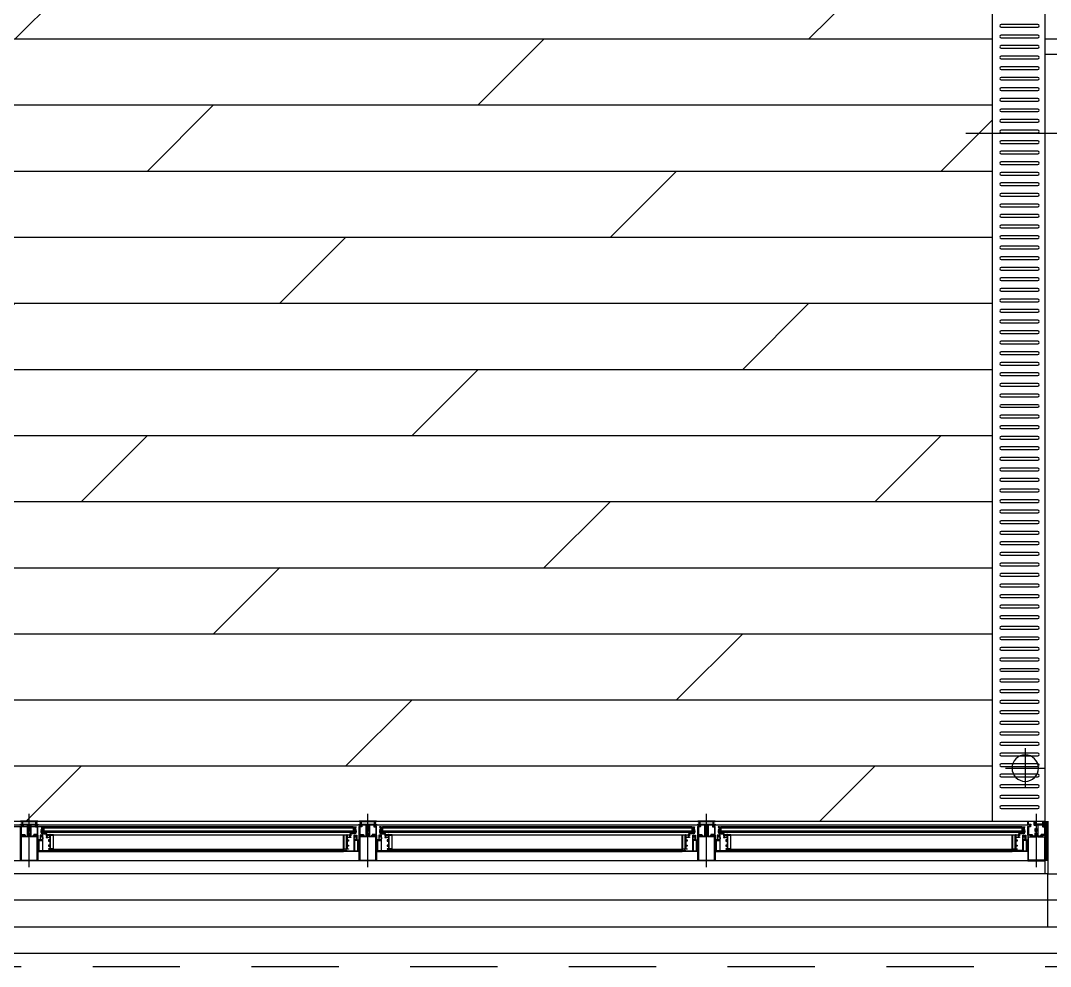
# Model space of a CAD drawing. Header units: millimetres. Extents: x -47382 to 204618, y -51045 to 127155.
# Drawn here: x 23527 to 27420, y 43821 to 47399 of the extents above; entities that cross this region are included whole.
import ezdxf

# ---------------------------------------------------------------- set-up
doc = ezdxf.new("R2010")
doc.units = ezdxf.units.MM
doc.header["$LTSCALE"] = 300
doc.header["$MEASUREMENT"] = 0
doc.linetypes.add('CEN', pattern=[62, 60, -1, 0, -1])
doc.linetypes.add('HID', pattern=[2, 1.1, -0.9])
doc.layers.get('0').update_dxf_attribs({"linetype": 'CONTINUOUS'})
for name, color, linetype in [('A-CEN', 1, 'CEN'), ('A-CODE-DRAIN', 6, 'CONTINUOUS'), ('A-CURTAIN', 4, 'HID'), ('A-FLOR-FLIN-TYP2', 8, 'CONTINUOUS'), ('A-FLOR-PAVE-PAT1', 251, 'CONTINUOUS'), ('A-FLOR-PFIX', 6, 'CONTINUOUS'), ('A-OUT-FIN-TYP2', 4, 'CONTINUOUS'), ('A-ST-AXIS-CEN', 252, 'CEN'), ('A-ST-CONC', 2, 'CONTINUOUS'), ('A-WIN', 4, 'CONTINUOUS')]:
    doc.layers.add(name, color=color, linetype=linetype)

# ---------------------------------------------------------------- blocks, each defined once
blk = doc.blocks.new('aw-6400')
at = {"layer": 'A-WIN', "color": 4}
for p, q in [((1312.5, 200), (6335, 200)), ((2560, 25.8), (2560, 227.1)), ((3840, 25.8), (3840, 227.1)), ((5120, 25.8), (5120, 227.1)), ((6367.5, 25.8), (6367.5, 227.1)), ((6405, 50), (6405, 200)), ((6410, 200), (6410, 0)), ((6410, 50), (6410, 200)), ((1312.5, 186), (6335, 186)), ((3785.1, 178), (1334.9, 178)), ((2614.9, 173), (2614.9, 178)), ((3785.1, 173), (2614.9, 173)), ((2614.9, 156), (2614.9, 162)), ((3785.1, 161), (2614.9, 161)), ((3785.1, 156), (2614.9, 156)), ((3785.1, 173), (3785.1, 178)), ((3785.1, 156), (3785.1, 162)), ((5065.1, 178), (3894.9, 178)), ((3894.9, 173), (3894.9, 178)), ((5065.1, 173), (3894.9, 173)), ((3894.9, 156), (3894.9, 162)), ((5065.1, 161), (3894.9, 161)), ((5065.1, 156), (3894.9, 156)), ((5065.1, 173), (5065.1, 178)), ((5065.1, 156), (5065.1, 162)), ((6312.6, 178), (5174.9, 178)), ((5174.9, 173), (5174.9, 178)), ((6312.6, 173), (5174.9, 173)), ((5174.9, 156), (5174.9, 162)), ((6312.6, 161), (5174.9, 161)), ((6312.6, 156), (5174.9, 156)), ((6312.6, 178), (6312.6, 156)), ((6312.6, 177), (6315.1, 153)), ((6312.6, 156), (6312.6, 162)), ((2624.3, 148), (3747.5, 148)), ((3932.5, 148), (5027.5, 148)), ((5212.5, 148), (6288.5, 148)), ((6296.1, 146), (6296.1, 148)), ((2652.5, 93), (3747.5, 93)), ((2652.5, 90), (3747.5, 90)), ((2652.5, 85), (3747.5, 85)), ((3932.5, 93), (5027.5, 93)), ((3932.5, 90), (5027.5, 90)), ((3932.5, 85), (5027.5, 85)), ((5212.5, 93), (6275, 93)), ((5212.5, 90), (6315.5, 90)), ((5212.5, 85), (6275, 85)), ((6335, 50), (1312.5, 50)), ((6410, 0), (-10, 0))]:
    blk.add_line(p, q, dxfattribs=at)
for points in [[(2560, 200), (2527.5, 200), (2527.5, 198.5), (2534, 198.5, -0.414214), (2534.5, 198), (2534.5, 189.1, 1), (2536, 189.1), (2536, 198, -0.414214), (2536.5, 198.5), (2584, 198.5), (2584, 189.1, 1), (2585.5, 189.1), (2585.5, 198, -0.414214), (2586, 198.5), (2592.5, 198.5), (2592.5, 200), (2560, 200)], [(2592.5, 50), (2527.5, 50), (2527.5, 146), (2536.4, 146, -1), (2536.4, 144.9), (2535.5, 144.9), (2535.5, 143.3), (2541.5, 143.3), (2541.5, 144.9), (2540.5, 144.9, -1), (2540.5, 146), (2544, 146, -0.414214), (2544.5, 145.5), (2544.5, 143.5, 0.414214), (2545, 143), (2553, 143, 0.414214), (2553.5, 143.5), (2553.5, 157.2), (2553.8, 157.5), (2553.5, 157.8), (2553.5, 185, 0.414214), (2552.5, 186), (2539, 186), (2539, 185.3, -1), (2537.5, 185.3), (2537.5, 186), (2527.5, 186), (2527.5, 188), (2532.4, 188, 0.414214), (2532.9, 188.5), (2532.9, 196.7, -1), (2534.4, 196.7), (2534.4, 188.5, 0.414214), (2534.9, 188), (2560, 188), (2585.1, 188, 0.414214), (2585.6, 188.5), (2585.6, 196.7, -1), (2587.1, 196.7), (2587.1, 188.5, 0.414214), (2587.6, 188), (2592.5, 188), (2592.5, 186), (2582.5, 186), (2582.5, 185.3, -1), (2581, 185.3), (2581, 186), (2567.5, 186, 0.414214), (2566.5, 185), (2566.5, 157.8), (2566.2, 157.5), (2566.5, 157.2), (2566.5, 143.5, 0.414214), (2567, 143), (2575, 143, 0.414214), (2575.5, 143.5), (2575.5, 145.5, -0.414214), (2576, 146), (2579.5, 146, -1), (2579.5, 144.9), (2578.5, 144.9), (2578.5, 143.3), (2584.5, 143.3), (2584.5, 144.9), (2583.6, 144.9, -1), (2583.6, 146), (2592.5, 146), (2592.5, 50)], [(3840, 200), (3807.5, 200), (3807.5, 198.5), (3814, 198.5, -0.414214), (3814.5, 198), (3814.5, 189.1, 1), (3816, 189.1), (3816, 198, -0.414214), (3816.5, 198.5), (3864, 198.5), (3864, 189.1, 1), (3865.5, 189.1), (3865.5, 198, -0.414214), (3866, 198.5), (3872.5, 198.5), (3872.5, 200), (3840, 200)], [(3872.5, 50), (3807.5, 50), (3807.5, 146), (3816.4, 146, -1), (3816.4, 144.9), (3815.5, 144.9), (3815.5, 143.3), (3821.5, 143.3), (3821.5, 144.9), (3820.5, 144.9, -1), (3820.5, 146), (3824, 146, -0.414214), (3824.5, 145.5), (3824.5, 143.5, 0.414214), (3825, 143), (3833, 143, 0.414214), (3833.5, 143.5), (3833.5, 157.2), (3833.8, 157.5), (3833.5, 157.8), (3833.5, 185, 0.414214), (3832.5, 186), (3819, 186), (3819, 185.3, -1), (3817.5, 185.3), (3817.5, 186), (3807.5, 186), (3807.5, 188), (3812.4, 188, 0.414214), (3812.9, 188.5), (3812.9, 196.7, -1), (3814.4, 196.7), (3814.4, 188.5, 0.414214), (3814.9, 188), (3840, 188), (3865.1, 188, 0.414214), (3865.6, 188.5), (3865.6, 196.7, -1), (3867.1, 196.7), (3867.1, 188.5, 0.414214), (3867.6, 188), (3872.5, 188), (3872.5, 186), (3862.5, 186), (3862.5, 185.3, -1), (3861, 185.3), (3861, 186), (3847.5, 186, 0.414214), (3846.5, 185), (3846.5, 157.8), (3846.2, 157.5), (3846.5, 157.2), (3846.5, 143.5, 0.414214), (3847, 143), (3855, 143, 0.414214), (3855.5, 143.5), (3855.5, 145.5, -0.414214), (3856, 146), (3859.5, 146, -1), (3859.5, 144.9), (3858.5, 144.9), (3858.5, 143.3), (3864.5, 143.3), (3864.5, 144.9), (3863.6, 144.9, -1), (3863.6, 146), (3872.5, 146), (3872.5, 50)], [(5120, 200), (5087.5, 200), (5087.5, 198.5), (5094, 198.5, -0.414214), (5094.5, 198), (5094.5, 189.1, 1), (5096, 189.1), (5096, 198, -0.414214), (5096.5, 198.5), (5144, 198.5), (5144, 189.1, 1), (5145.5, 189.1), (5145.5, 198, -0.414214), (5146, 198.5), (5152.5, 198.5), (5152.5, 200), (5120, 200)], [(5152.5, 50), (5087.5, 50), (5087.5, 146), (5096.4, 146, -1), (5096.4, 144.9), (5095.5, 144.9), (5095.5, 143.3), (5101.5, 143.3), (5101.5, 144.9), (5100.5, 144.9, -1), (5100.5, 146), (5104, 146, -0.414214), (5104.5, 145.5), (5104.5, 143.5, 0.414214), (5105, 143), (5113, 143, 0.414214), (5113.5, 143.5), (5113.5, 157.2), (5113.8, 157.5), (5113.5, 157.8), (5113.5, 185, 0.414214), (5112.5, 186), (5099, 186), (5099, 185.3, -1), (5097.5, 185.3), (5097.5, 186), (5087.5, 186), (5087.5, 188), (5092.4, 188, 0.414214), (5092.9, 188.5), (5092.9, 196.7, -1), (5094.4, 196.7), (5094.4, 188.5, 0.414214), (5094.9, 188), (5120, 188), (5145.1, 188, 0.414214), (5145.6, 188.5), (5145.6, 196.7, -1), (5147.1, 196.7), (5147.1, 188.5, 0.414214), (5147.6, 188), (5152.5, 188), (5152.5, 186), (5142.5, 186), (5142.5, 185.3, -1), (5141, 185.3), (5141, 186), (5127.5, 186, 0.414214), (5126.5, 185), (5126.5, 157.8), (5126.2, 157.5), (5126.5, 157.2), (5126.5, 143.5, 0.414214), (5127, 143), (5135, 143, 0.414214), (5135.5, 143.5), (5135.5, 145.5, -0.414214), (5136, 146), (5139.4, 146, -1), (5139.4, 144.9), (5138.5, 144.9), (5138.5, 143.3), (5144.5, 143.3), (5144.5, 144.9), (5143.6, 144.9, -1), (5143.6, 146), (5152.5, 146), (5152.5, 50)], [(2560, 167), (2556.3, 167, 0.414214), (2555.5, 166.2), (2555.5, 163.5, 0.414214), (2556, 163), (2556.3, 163, -1), (2556.3, 161.5), (2556, 161.5, 0.414214), (2555.5, 161), (2555.5, 154, 0.414214), (2556, 153.5), (2556.3, 153.5, -1), (2556.3, 152), (2556, 152, 0.414214), (2555.5, 151.5), (2555.5, 148.8, 0.414214), (2556.3, 148), (2560, 148)], [(2560, 167), (2563.7, 167, -0.414214), (2564.5, 166.2), (2564.5, 163.5, -0.414214), (2564, 163), (2563.7, 163, 1), (2563.7, 161.5), (2564, 161.5, -0.414214), (2564.5, 161), (2564.5, 154, -0.414214), (2564, 153.5), (2563.7, 153.5, 1), (2563.7, 152), (2564, 152, -0.414214), (2564.5, 151.5), (2564.5, 148.8, -0.414214), (2563.7, 148), (2560, 148)], [(2639, 148), (2639, 148.5, 1), (2637.5, 148.5), (2637.5, 148), (2633.8, 148), (2633.5, 147.7), (2633.2, 148), (2626.3, 148), (2626.3, 153), (2612.4, 153), (2612.4, 155), (2611.1, 155), (2611.1, 153), (2608.9, 153), (2608.9, 167.7), (2611.1, 167.7), (2611.1, 165.7), (2612.4, 165.7), (2612.4, 169), (2608.9, 169), (2608.9, 178), (2605, 178, 0.414214), (2604.7, 177.7), (2604.7, 176.8, 0.414214), (2605, 176.5), (2606.9, 176.5), (2606.9, 167.2), (2603.7, 167.2), (2603.7, 164.2, 0.414214), (2604.2, 163.7), (2604.9, 163.7, 0.414214), (2605.4, 164.2), (2605.4, 165.2), (2606.9, 165.2), (2606.9, 163.7), (2606.9, 161.5), (2603.7, 161.5), (2603.7, 157, 0.414214), (2604.2, 156.5), (2604.9, 156.5, 0.414214), (2605.4, 157), (2605.4, 159.5), (2606.9, 159.5), (2606.9, 151), (2624.3, 151), (2624.3, 144.5, 0.414214), (2624.8, 144, 0.414214), (2625.3, 144.5), (2625.3, 145.4, -0.414214), (2625.9, 146, -0.414214), (2626.5, 145.4), (2626.5, 139.2, -0.414214), (2625.9, 138.6, -0.414214), (2625.3, 139.2), (2625.3, 140.1, 0.414214), (2624.8, 140.6, 0.414214), (2624.3, 140.1), (2624.3, 137), (2630.4, 137, 0.414214), (2630.9, 137.5), (2630.9, 139.5, 1), (2629.9, 139.5, -0.414214), (2629.4, 139), (2629.1, 139, -0.414214), (2628.5, 139.6), (2628.5, 145.4, -0.414214), (2629.1, 146), (2629.4, 146, -0.414214), (2629.9, 145.5, 1), (2630.9, 145.5, -0.414214), (2631.4, 146), (2635.6, 146, -0.414214), (2636.1, 145.5, 1), (2637.1, 145.5, -0.414214), (2637.6, 146), (2637.9, 146, -0.414214), (2638.5, 145.4), (2638.5, 139.6, -0.414214), (2637.9, 139), (2637.6, 139, -0.414214), (2637.1, 139.5, 1), (2636.1, 139.5), (2636.1, 137.5, 0.414214), (2636.6, 137), (2638.5, 137), (2638.5, 128.5), (2633.5, 128.5), (2633.5, 124), (2635.5, 124), (2635.5, 126.5), (2638.5, 126.5), (2638.5, 106.5), (2635.5, 106.5), (2635.5, 109), (2633.5, 109), (2633.5, 104.5), (2638.5, 104.5), (2638.5, 95), (2633.5, 95), (2633.5, 93), (2652.5, 93), (2652.5, 148), (2639, 148)], [(3761, 148), (3761, 148.5, -1), (3762.5, 148.5), (3762.5, 148), (3766.2, 148), (3766.5, 147.7), (3766.8, 148), (3773.7, 148), (3773.7, 153), (3787.6, 153), (3787.6, 155), (3788.9, 155), (3788.9, 153), (3791.1, 153), (3791.1, 167.7), (3788.9, 167.7), (3788.9, 165.7), (3787.6, 165.7), (3787.6, 169), (3791.1, 169), (3791.1, 178), (3795, 178, -0.414214), (3795.3, 177.7), (3795.3, 176.8, -0.414214), (3795, 176.5), (3793.1, 176.5), (3793.1, 167.2), (3796.3, 167.2), (3796.3, 164.2, -0.414214), (3795.8, 163.7), (3795.1, 163.7, -0.414214), (3794.6, 164.2), (3794.6, 165.2), (3793.1, 165.2), (3793.1, 163.7), (3793.1, 161.5), (3796.3, 161.5), (3796.3, 157, -0.414214), (3795.8, 156.5), (3795.1, 156.5, -0.414214), (3794.6, 157), (3794.6, 159.5), (3793.1, 159.5), (3793.1, 151), (3775.7, 151), (3775.7, 144.5, -0.414214), (3775.2, 144, -0.414214), (3774.7, 144.5), (3774.7, 145.4, 0.414214), (3774.1, 146, 0.414214), (3773.5, 145.4), (3773.5, 139.2, 0.414214), (3774.1, 138.6, 0.414214), (3774.7, 139.2), (3774.7, 140.1, -0.414214), (3775.2, 140.6, -0.414214), (3775.7, 140.1), (3775.7, 137), (3769.6, 137, -0.414214), (3769.1, 137.5), (3769.1, 139.5, -1), (3770.1, 139.5, 0.414214), (3770.6, 139), (3770.9, 139, 0.414214), (3771.5, 139.6), (3771.5, 145.4, 0.414214), (3770.9, 146), (3770.6, 146, 0.414214), (3770.1, 145.5, -1), (3769.1, 145.5, 0.414214), (3768.6, 146), (3764.4, 146, 0.414214), (3763.9, 145.5, -1), (3762.9, 145.5, 0.414214), (3762.4, 146), (3762.1, 146, 0.414214), (3761.5, 145.4), (3761.5, 139.6, 0.414214), (3762.1, 139), (3762.4, 139, 0.414214), (3762.9, 139.5, -1), (3763.9, 139.5), (3763.9, 137.5, -0.414214), (3763.4, 137), (3761.5, 137), (3761.5, 128.5), (3766.5, 128.5), (3766.5, 124), (3764.5, 124), (3764.5, 126.5), (3761.5, 126.5), (3761.5, 106.5), (3764.5, 106.5), (3764.5, 109), (3766.5, 109), (3766.5, 104.5), (3761.5, 104.5), (3761.5, 95), (3766.5, 95), (3766.5, 93), (3747.5, 93), (3747.5, 148), (3761, 148)], [(3840, 167), (3836.3, 167, 0.414214), (3835.5, 166.2), (3835.5, 163.5, 0.414214), (3836, 163), (3836.3, 163, -1), (3836.3, 161.5), (3836, 161.5, 0.414214), (3835.5, 161), (3835.5, 154, 0.414214), (3836, 153.5), (3836.3, 153.5, -1), (3836.3, 152), (3836, 152, 0.414214), (3835.5, 151.5), (3835.5, 148.8, 0.414214), (3836.3, 148), (3840, 148)], [(3840, 167), (3843.7, 167, -0.414214), (3844.5, 166.2), (3844.5, 163.5, -0.414214), (3844, 163), (3843.7, 163, 1), (3843.7, 161.5), (3844, 161.5, -0.414214), (3844.5, 161), (3844.5, 154, -0.414214), (3844, 153.5), (3843.7, 153.5, 1), (3843.7, 152), (3844, 152, -0.414214), (3844.5, 151.5), (3844.5, 148.8, -0.414214), (3843.7, 148), (3840, 148)], [(3919, 148), (3919, 148.5, 1), (3917.5, 148.5), (3917.5, 148), (3913.8, 148), (3913.5, 147.7), (3913.2, 148), (3906.3, 148), (3906.3, 153), (3892.4, 153), (3892.4, 155), (3891.1, 155), (3891.1, 153), (3888.9, 153), (3888.9, 167.7), (3891.1, 167.7), (3891.1, 165.7), (3892.4, 165.7), (3892.4, 169), (3888.9, 169), (3888.9, 178), (3885, 178, 0.414214), (3884.7, 177.7), (3884.7, 176.8, 0.414214), (3885, 176.5), (3886.9, 176.5), (3886.9, 167.2), (3883.7, 167.2), (3883.7, 164.2, 0.414214), (3884.2, 163.7), (3884.9, 163.7, 0.414214), (3885.4, 164.2), (3885.4, 165.2), (3886.9, 165.2), (3886.9, 163.7), (3886.9, 161.5), (3883.7, 161.5), (3883.7, 157, 0.414214), (3884.2, 156.5), (3884.9, 156.5, 0.414214), (3885.4, 157), (3885.4, 159.5), (3886.9, 159.5), (3886.9, 151), (3904.3, 151), (3904.3, 144.5, 0.414214), (3904.8, 144, 0.414214), (3905.3, 144.5), (3905.3, 145.4, -0.414214), (3905.9, 146, -0.414214), (3906.5, 145.4), (3906.5, 139.2, -0.414214), (3905.9, 138.6, -0.414214), (3905.3, 139.2), (3905.3, 140.1, 0.414214), (3904.8, 140.6, 0.414214), (3904.3, 140.1), (3904.3, 137), (3910.4, 137, 0.414214), (3910.9, 137.5), (3910.9, 139.5, 1), (3909.9, 139.5, -0.414214), (3909.4, 139), (3909.1, 139, -0.414214), (3908.5, 139.6), (3908.5, 145.4, -0.414214), (3909.1, 146), (3909.4, 146, -0.414214), (3909.9, 145.5, 1), (3910.9, 145.5, -0.414214), (3911.4, 146), (3915.6, 146, -0.414214), (3916.1, 145.5, 1), (3917.1, 145.5, -0.414214), (3917.6, 146), (3917.9, 146, -0.414214), (3918.5, 145.4), (3918.5, 139.6, -0.414214), (3917.9, 139), (3917.6, 139, -0.414214), (3917.1, 139.5, 1), (3916.1, 139.5), (3916.1, 137.5, 0.414214), (3916.6, 137), (3918.5, 137), (3918.5, 128.5), (3913.5, 128.5), (3913.5, 124), (3915.5, 124), (3915.5, 126.5), (3918.5, 126.5), (3918.5, 106.5), (3915.5, 106.5), (3915.5, 109), (3913.5, 109), (3913.5, 104.5), (3918.5, 104.5), (3918.5, 95), (3913.5, 95), (3913.5, 93), (3932.5, 93), (3932.5, 148), (3919, 148)], [(5041, 148), (5041, 148.5, -1), (5042.5, 148.5), (5042.5, 148), (5046.2, 148), (5046.5, 147.7), (5046.8, 148), (5053.7, 148), (5053.7, 153), (5067.6, 153), (5067.6, 155), (5068.9, 155), (5068.9, 153), (5071.1, 153), (5071.1, 167.7), (5068.9, 167.7), (5068.9, 165.7), (5067.6, 165.7), (5067.6, 169), (5071.1, 169), (5071.1, 178), (5075, 178, -0.414214), (5075.3, 177.7), (5075.3, 176.8, -0.414214), (5075, 176.5), (5073.1, 176.5), (5073.1, 167.2), (5076.3, 167.2), (5076.3, 164.2, -0.414214), (5075.8, 163.7), (5075.1, 163.7, -0.414214), (5074.6, 164.2), (5074.6, 165.2), (5073.1, 165.2), (5073.1, 163.7), (5073.1, 161.5), (5076.3, 161.5), (5076.3, 157, -0.414214), (5075.8, 156.5), (5075.1, 156.5, -0.414214), (5074.6, 157), (5074.6, 159.5), (5073.1, 159.5), (5073.1, 151), (5055.7, 151), (5055.7, 144.5, -0.414214), (5055.2, 144, -0.414214), (5054.7, 144.5), (5054.7, 145.4, 0.414214), (5054.1, 146, 0.414214), (5053.5, 145.4), (5053.5, 139.2, 0.414214), (5054.1, 138.6, 0.414214), (5054.7, 139.2), (5054.7, 140.1, -0.414214), (5055.2, 140.6, -0.414214), (5055.7, 140.1), (5055.7, 137), (5049.6, 137, -0.414214), (5049.1, 137.5), (5049.1, 139.5, -1), (5050.1, 139.5, 0.414214), (5050.6, 139), (5050.9, 139, 0.414214), (5051.5, 139.6), (5051.5, 145.4, 0.414214), (5050.9, 146), (5050.6, 146, 0.414214), (5050.1, 145.5, -1), (5049.1, 145.5, 0.414214), (5048.6, 146), (5044.4, 146, 0.414214), (5043.9, 145.5, -1), (5042.9, 145.5, 0.414214), (5042.4, 146), (5042.1, 146, 0.414214), (5041.5, 145.4), (5041.5, 139.6, 0.414214), (5042.1, 139), (5042.4, 139, 0.414214), (5042.9, 139.5, -1), (5043.9, 139.5), (5043.9, 137.5, -0.414214), (5043.4, 137), (5041.5, 137), (5041.5, 128.5), (5046.5, 128.5), (5046.5, 124), (5044.5, 124), (5044.5, 126.5), (5041.5, 126.5), (5041.5, 106.5), (5044.5, 106.5), (5044.5, 109), (5046.5, 109), (5046.5, 104.5), (5041.5, 104.5), (5041.5, 95), (5046.5, 95), (5046.5, 93), (5027.5, 93), (5027.5, 148), (5041, 148)], [(5120, 167), (5116.3, 167, 0.414214), (5115.5, 166.2), (5115.5, 163.5, 0.414214), (5116, 163), (5116.3, 163, -1), (5116.3, 161.5), (5116, 161.5, 0.414214), (5115.5, 161), (5115.5, 154, 0.414214), (5116, 153.5), (5116.3, 153.5, -1), (5116.3, 152), (5116, 152, 0.414214), (5115.5, 151.5), (5115.5, 148.8, 0.414214), (5116.3, 148), (5120, 148)], [(5120, 167), (5123.7, 167, -0.414214), (5124.5, 166.2), (5124.5, 163.5, -0.414214), (5124, 163), (5123.7, 163, 1), (5123.7, 161.5), (5124, 161.5, -0.414214), (5124.5, 161), (5124.5, 154, -0.414214), (5124, 153.5), (5123.7, 153.5, 1), (5123.7, 152), (5124, 152, -0.414214), (5124.5, 151.5), (5124.5, 148.8, -0.414214), (5123.7, 148), (5120, 148)], [(5199, 148), (5199, 148.5, 1), (5197.5, 148.5), (5197.5, 148), (5193.8, 148), (5193.5, 147.7), (5193.2, 148), (5186.3, 148), (5186.3, 153), (5172.4, 153), (5172.4, 155), (5171.1, 155), (5171.1, 153), (5168.9, 153), (5168.9, 167.7), (5171.1, 167.7), (5171.1, 165.7), (5172.4, 165.7), (5172.4, 169), (5168.9, 169), (5168.9, 178), (5165, 178, 0.414214), (5164.7, 177.7), (5164.7, 176.8, 0.414214), (5165, 176.5), (5166.9, 176.5), (5166.9, 167.2), (5163.7, 167.2), (5163.7, 164.2, 0.414214), (5164.2, 163.7), (5164.9, 163.7, 0.414214), (5165.4, 164.2), (5165.4, 165.2), (5166.9, 165.2), (5166.9, 163.7), (5166.9, 161.5), (5163.7, 161.5), (5163.7, 157, 0.414214), (5164.2, 156.5), (5164.9, 156.5, 0.414214), (5165.4, 157), (5165.4, 159.5), (5166.9, 159.5), (5166.9, 151), (5184.3, 151), (5184.3, 144.5, 0.414214), (5184.8, 144, 0.414214), (5185.3, 144.5), (5185.3, 145.4, -0.414214), (5185.9, 146, -0.414214), (5186.5, 145.4), (5186.5, 139.2, -0.414214), (5185.9, 138.6, -0.414214), (5185.3, 139.2), (5185.3, 140.1, 0.414214), (5184.8, 140.6, 0.414214), (5184.3, 140.1), (5184.3, 137), (5190.4, 137, 0.414214), (5190.9, 137.5), (5190.9, 139.5, 1), (5189.9, 139.5, -0.414214), (5189.4, 139), (5189.1, 139, -0.414214), (5188.5, 139.6), (5188.5, 145.4, -0.414214), (5189.1, 146), (5189.4, 146, -0.414214), (5189.9, 145.5, 1), (5190.9, 145.5, -0.414214), (5191.4, 146), (5195.6, 146, -0.414214), (5196.1, 145.5, 1), (5197.1, 145.5, -0.414214), (5197.6, 146), (5197.9, 146, -0.414214), (5198.5, 145.4), (5198.5, 139.6, -0.414214), (5197.9, 139), (5197.6, 139, -0.414214), (5197.1, 139.5, 1), (5196.1, 139.5), (5196.1, 137.5, 0.414214), (5196.6, 137), (5198.5, 137), (5198.5, 128.5), (5193.5, 128.5), (5193.5, 124), (5195.5, 124), (5195.5, 126.5), (5198.5, 126.5), (5198.5, 106.5), (5195.5, 106.5), (5195.5, 109), (5193.5, 109), (5193.5, 104.5), (5198.5, 104.5), (5198.5, 95), (5193.5, 95), (5193.5, 93), (5212.5, 93), (5212.5, 148), (5199, 148)], [(6288.5, 148), (6288.5, 148.5, -1), (6290, 148.5), (6290, 148), (6293.7, 148), (6294, 147.7), (6294.3, 148), (6301.2, 148), (6301.2, 153), (6315.1, 153), (6315.1, 155), (6316.4, 155), (6316.4, 153), (6318.6, 153), (6318.6, 167.7), (6316.4, 167.7), (6316.4, 165.7), (6315.1, 165.7), (6315.1, 169), (6318.6, 169), (6318.6, 178), (6322.5, 178, -0.414214), (6322.8, 177.7), (6322.8, 176.8, -0.414214), (6322.5, 176.5), (6320.6, 176.5), (6320.6, 167.2), (6323.8, 167.2), (6323.8, 164.2, -0.414214), (6323.3, 163.7), (6322.6, 163.7, -0.414214), (6322.1, 164.2), (6322.1, 165.2), (6320.6, 165.2), (6320.6, 163.7), (6320.6, 161.5), (6323.8, 161.5), (6323.8, 157, -0.414214), (6323.3, 156.5), (6322.6, 156.5, -0.414214), (6322.1, 157), (6322.1, 159.5), (6320.6, 159.5), (6320.6, 151), (6303.2, 151), (6303.2, 144.5, -0.414214), (6302.7, 144, -0.414214), (6302.2, 144.5), (6302.2, 145.4, 0.414214), (6301.6, 146, 0.414214), (6301, 145.4), (6301, 139.2, 0.414214), (6301.6, 138.6, 0.414214), (6302.2, 139.2), (6302.2, 140.1, -0.414214), (6302.7, 140.6, -0.414214), (6303.2, 140.1), (6303.2, 137), (6297.1, 137, -0.414214), (6296.6, 137.5), (6296.6, 139.5, -1), (6297.6, 139.5, 0.414214), (6298.1, 139), (6298.4, 139, 0.414214), (6299, 139.6), (6299, 145.4, 0.414214), (6298.4, 146), (6298.1, 146, 0.414214), (6297.6, 145.5, -1), (6296.6, 145.5, 0.414214), (6296.1, 146), (6291.9, 146, 0.414214), (6291.4, 145.5, -1), (6290.4, 145.5, 0.414214), (6289.9, 146), (6289.6, 146, 0.414214), (6289, 145.4), (6289, 139.6, 0.414214), (6289.6, 139), (6289.9, 139, 0.414214), (6290.4, 139.5, -1), (6291.4, 139.5), (6291.4, 137.5, -0.414214), (6290.9, 137), (6289, 137), (6289, 128.5), (6294, 128.5), (6294, 124), (6292, 124), (6292, 126.5), (6289, 126.5), (6289, 106.5), (6292, 106.5), (6292, 109), (6294, 109), (6294, 104.5), (6289, 104.5), (6289, 95), (6294, 95), (6294, 93), (6275, 93), (6275, 148), (6288.5, 148)], [(2560, 145.5), (2556.5, 145.5, 0.414214), (2556, 145), (2556, 141, -0.414214), (2555.5, 140.5), (2530.5, 140.5, 0.414214), (2530, 140), (2530, 52.5), (2590, 52.5), (2590, 140, 0.414214), (2589.5, 140.5), (2564.5, 140.5, -0.414214), (2564, 141), (2564, 145, 0.414214), (2563.5, 145.5), (2560, 145.5)], [(3840, 145.5), (3836.5, 145.5, 0.414214), (3836, 145), (3836, 141, -0.414214), (3835.5, 140.5), (3810.5, 140.5, 0.414214), (3810, 140), (3810, 52.5), (3870, 52.5), (3870, 140, 0.414214), (3869.5, 140.5), (3844.5, 140.5, -0.414214), (3844, 141), (3844, 145, 0.414214), (3843.5, 145.5), (3840, 145.5)], [(5120, 145.5), (5116.5, 145.5, 0.414214), (5116, 145), (5116, 141, -0.414214), (5115.5, 140.5), (5090.5, 140.5, 0.414214), (5090, 140), (5090, 52.5), (5150, 52.5), (5150, 140, 0.414214), (5149.5, 140.5), (5124.5, 140.5, -0.414214), (5124, 141), (5124, 145, 0.414214), (5123.5, 145.5), (5120, 145.5)]]:
    blk.add_lwpolyline(points, format="xyb", dxfattribs=at)
for points in [[(6393, 198), (6393, 189.1, -1), (6391.5, 189.1), (6391.5, 198, 0.414214), (6391, 198.5), (6361.7, 198.5, 0.414214), (6360.7, 197.5), (6360.7, 184.2), (6362.7, 184.2), (6363.2, 185.7), (6364.7, 185.7), (6364.7, 183.7, -0.414214), (6363.7, 182.7), (6360.2, 182.7, -0.414214), (6359.2, 183.7), (6359.2, 197.5, 0.414214), (6358.2, 198.5), (6337, 198.5, 0.414214), (6336.5, 198), (6336.5, 188, 0.414214), (6337, 187.5), (6346.5, 187.5), (6346.5, 185.3, -1), (6345, 185.3), (6345, 186), (6335, 186), (6335, 200), (6400, 200), (6400, 198.5), (6393.5, 198.5, 0.414214)], [(6400, 146), (6391.1, 146, 1), (6391.1, 144.9), (6392, 144.9), (6392, 143.3), (6386, 143.3), (6386, 144.9), (6386.9, 144.9, 1), (6386.9, 146), (6383.5, 146, 0.414214), (6383, 145.5), (6383, 143.5, -0.414214), (6382.5, 143), (6374.5, 143, -0.414214), (6374, 143.5), (6374, 157.2), (6373.7, 157.5), (6374, 157.8), (6374, 185, -0.414214), (6375, 186), (6388.5, 186), (6388.5, 185.3, 1), (6390, 185.3), (6390, 186), (6400, 186), (6400, 188), (6395.1, 188, -0.414214), (6394.6, 188.5), (6394.6, 196.7, 1), (6393.1, 196.7), (6393.1, 188.5, -0.414214), (6392.6, 188), (6362, 188, 0.414214), (6361, 187), (6361, 184.5), (6362.5, 184.5), (6362.9, 185.7, -0.322823), (6363.4, 186), (6371.5, 186, -0.414214), (6372, 185.5), (6372, 169.5, -0.414214), (6371.5, 169), (6363.3, 169, -0.284079), (6362.9, 169.3), (6362.5, 170), (6361, 170), (6361, 162, 0.414214), (6361.5, 161.5), (6363.7, 161.5, 1), (6363.7, 163), (6363.5, 163, -0.414214), (6363, 163.5), (6363, 166.2, -0.414214), (6363.8, 167), (6371.2, 167, -0.414214), (6372, 166.2), (6372, 163.5, -0.414214), (6371.5, 163), (6371.2, 163, 1), (6371.2, 161.5), (6371.5, 161.5, -0.414214), (6372, 161), (6372, 154, -0.414214), (6371.5, 153.5), (6371.2, 153.5, 1), (6371.2, 152), (6371.5, 152, -0.414214), (6372, 151.5), (6372, 148.8, -0.414214), (6371.2, 148), (6363.8, 148, -0.414214), (6363, 148.8), (6363, 151.5, -0.414214), (6363.5, 152), (6363.7, 152, 1), (6363.7, 153.5), (6361.5, 153.5, 0.414214), (6361, 153), (6361, 143.5, -0.414214), (6360.5, 143), (6351.5, 143, -0.414214), (6351, 143.5), (6351, 144, -0.414214), (6351.5, 144.5), (6352.9, 144.5, 1), (6352.9, 146), (6348, 146, 1), (6348, 144.9), (6349, 144.9), (6349, 143.3), (6343, 143.3), (6343, 144.9), (6343.9, 144.9, 1), (6343.9, 146), (6335, 146), (6335, 50), (6400, 50)], [(2541.4, 143.9, -0.414214), (2540.9, 143.4), (2536.2, 143.4, -0.414214), (2535.7, 143.9), (2535.7, 144.4, -0.414214), (2536.2, 144.9), (2537, 144.9, 0.696601), (2537, 146.3), (2527.5, 146.3), (2527.5, 179, -0.414214), (2528.5, 180), (2535, 180), (2535, 185.5), (2537, 185.5), (2537, 179, -0.414214), (2536, 178), (2529.5, 178), (2529.5, 148.6), (2543, 148.6), (2543, 146.3), (2540, 146.3, 0.696601), (2540, 144.9), (2540.9, 144.9, -0.414214), (2541.4, 144.4)], [(2578.6, 143.9, 0.414214), (2579.1, 143.4), (2583.8, 143.4, 0.414214), (2584.3, 143.9), (2584.3, 144.4, 0.414214), (2583.8, 144.9), (2583, 144.9, -0.696601), (2583, 146.3), (2592.5, 146.3), (2592.5, 179, 0.414214), (2591.5, 180), (2585, 180), (2585, 185.5), (2583, 185.5), (2583, 179, 0.414214), (2584, 178), (2590.5, 178), (2590.5, 148.6), (2577, 148.6), (2577, 146.3), (2580, 146.3, -0.696601), (2580, 144.9), (2579.1, 144.9, 0.414214), (2578.6, 144.4)], [(3821.4, 143.9, -0.414214), (3820.9, 143.4), (3816.2, 143.4, -0.414214), (3815.7, 143.9), (3815.7, 144.4, -0.414214), (3816.2, 144.9), (3817, 144.9, 0.696601), (3817, 146.3), (3807.5, 146.3), (3807.5, 179, -0.414214), (3808.5, 180), (3815, 180), (3815, 185.5), (3817, 185.5), (3817, 179, -0.414214), (3816, 178), (3809.5, 178), (3809.5, 148.6), (3823, 148.6), (3823, 146.3), (3820, 146.3, 0.696601), (3820, 144.9), (3820.9, 144.9, -0.414214), (3821.4, 144.4)], [(3858.6, 143.9, 0.414214), (3859.1, 143.4), (3863.8, 143.4, 0.414214), (3864.3, 143.9), (3864.3, 144.4, 0.414214), (3863.8, 144.9), (3863, 144.9, -0.696601), (3863, 146.3), (3872.5, 146.3), (3872.5, 179, 0.414214), (3871.5, 180), (3865, 180), (3865, 185.5), (3863, 185.5), (3863, 179, 0.414214), (3864, 178), (3870.5, 178), (3870.5, 148.6), (3857, 148.6), (3857, 146.3), (3860, 146.3, -0.696601), (3860, 144.9), (3859.1, 144.9, 0.414214), (3858.6, 144.4)], [(5101.4, 143.9, -0.414214), (5100.9, 143.4), (5096.2, 143.4, -0.414214), (5095.7, 143.9), (5095.7, 144.4, -0.414214), (5096.2, 144.9), (5097, 144.9, 0.696601), (5097, 146.3), (5087.5, 146.3), (5087.5, 179, -0.414214), (5088.5, 180), (5095, 180), (5095, 185.5), (5097, 185.5), (5097, 179, -0.414214), (5096, 178), (5089.5, 178), (5089.5, 148.6), (5103, 148.6), (5103, 146.3), (5100, 146.3, 0.696601), (5100, 144.9), (5100.9, 144.9, -0.414214), (5101.4, 144.4)], [(5138.6, 143.9, 0.414214), (5139.1, 143.4), (5143.8, 143.4, 0.414214), (5144.3, 143.9), (5144.3, 144.4, 0.414214), (5143.8, 144.9), (5143, 144.9, -0.696601), (5143, 146.3), (5152.5, 146.3), (5152.5, 179, 0.414214), (5151.5, 180), (5145, 180), (5145, 185.5), (5143, 185.5), (5143, 179, 0.414214), (5144, 178), (5150.5, 178), (5150.5, 148.6), (5137, 148.6), (5137, 146.3), (5140, 146.3, -0.696601), (5140, 144.9), (5139.1, 144.9, 0.414214), (5138.6, 144.4)], [(6348.9, 143.9, -0.414214), (6348.4, 143.4), (6343.7, 143.4, -0.414214), (6343.2, 143.9), (6343.2, 144.4, -0.414214), (6343.7, 144.9), (6344.5, 144.9, 0.696601), (6344.5, 146.3), (6335, 146.3), (6335, 179, -0.414214), (6336, 180), (6342.5, 180), (6342.5, 185.5), (6344.5, 185.5), (6344.5, 179, -0.414214), (6343.5, 178), (6337, 178), (6337, 148.6), (6350.5, 148.6), (6350.5, 146.3), (6347.5, 146.3, 0.696601), (6347.5, 144.9), (6348.4, 144.9, -0.414214), (6348.9, 144.4)], [(6386.1, 143.9, 0.414214), (6386.6, 143.4), (6391.3, 143.4, 0.414214), (6391.8, 143.9), (6391.8, 144.4, 0.414214), (6391.3, 144.9), (6390.5, 144.9, -0.696601), (6390.5, 146.3), (6400, 146.3), (6400, 179, 0.414214), (6399, 180), (6392.5, 180), (6392.5, 185.5), (6390.5, 185.5), (6390.5, 179, 0.414214), (6391.5, 178), (6398, 178), (6398, 148.6), (6384.5, 148.6), (6384.5, 146.3), (6387.5, 146.3, -0.696601), (6387.5, 144.9), (6386.6, 144.9, 0.414214), (6386.1, 144.4)], [(2652.5, 90), (2649, 90, 1), (2649, 88.5), (2650.5, 88.5), (2650.5, 87), (2642.5, 87), (2642.5, 88.5), (2644, 88.5, 1), (2644, 90), (2640.5, 90), (2640.5, 87), (2613, 87, -0.414213), (2612, 88), (2612, 131.9, 0.414213), (2611.5, 132.4), (2609.5, 132.4, 1), (2609.5, 131.4), (2610, 131.4), (2610, 129, -0.414214), (2609.5, 128.5), (2603.5, 128.5, -0.414214), (2603, 129), (2603, 131.4), (2603.5, 131.4, 1), (2603.5, 132.4), (2603, 132.4), (2603, 137.6), (2603.5, 137.6, 1), (2603.5, 138.6), (2603, 138.6), (2603, 141, -0.414214), (2603.5, 141.5), (2609.5, 141.5, -0.414214), (2610, 141), (2610, 138.6), (2609.5, 138.6, 1), (2609.5, 137.6), (2611.5, 137.6, 0.414214), (2612, 138.1), (2612, 146), (2608.5, 146, 0.414214), (2608, 145.5), (2608, 145.5, 0.414214), (2608.5, 145), (2610, 145), (2610, 143.5), (2603, 143.5), (2603, 145), (2604.5, 145, 1), (2604.5, 146), (2601, 146), (2601, 135.3), (2601.3, 135), (2601, 134.7), (2601, 129.5, -0.414214), (2600.5, 129), (2595.5, 129), (2595.5, 121), (2593.5, 121, 0.414214), (2592.5, 120, 0.414214), (2593.5, 119), (2595.5, 119), (2595.5, 93), (2593.5, 93, 0.414214), (2592.5, 92, 0.414214), (2593.5, 91), (2595.5, 91), (2595.5, 85), (2652.5, 85)], [(3747.5, 90), (3751, 90, -1), (3751, 88.5), (3749.5, 88.5), (3749.5, 87), (3757.5, 87), (3757.5, 88.5), (3756, 88.5, -1), (3756, 90), (3759.5, 90), (3759.5, 87), (3787, 87, 0.414213), (3788, 88), (3788, 131.9, -0.414213), (3788.5, 132.4), (3790.5, 132.4, -1), (3790.5, 131.4), (3790, 131.4), (3790, 129, 0.414214), (3790.5, 128.5), (3796.5, 128.5, 0.414214), (3797, 129), (3797, 131.4), (3796.5, 131.4, -1), (3796.5, 132.4), (3797, 132.4), (3797, 137.6), (3796.5, 137.6, -1), (3796.5, 138.6), (3797, 138.6), (3797, 141, 0.414214), (3796.5, 141.5), (3790.5, 141.5, 0.414214), (3790, 141), (3790, 138.6), (3790.5, 138.6, -1), (3790.5, 137.6), (3788.5, 137.6, -0.414214), (3788, 138.1), (3788, 146), (3791.5, 146, -0.414214), (3792, 145.5), (3792, 145.5, -0.414214), (3791.5, 145), (3790, 145), (3790, 143.5), (3797, 143.5), (3797, 145), (3795.5, 145, -1), (3795.5, 146), (3799, 146), (3799, 135.3), (3798.7, 135), (3799, 134.7), (3799, 129.5, 0.414214), (3799.5, 129), (3804.5, 129), (3804.5, 121), (3806.5, 121, -0.414214), (3807.5, 120, -0.414214), (3806.5, 119), (3804.5, 119), (3804.5, 93), (3806.5, 93, -0.414214), (3807.5, 92, -0.414214), (3806.5, 91), (3804.5, 91), (3804.5, 85), (3747.5, 85)], [(3932.5, 90), (3929, 90, 1), (3929, 88.5), (3930.5, 88.5), (3930.5, 87), (3922.5, 87), (3922.5, 88.5), (3924, 88.5, 1), (3924, 90), (3920.5, 90), (3920.5, 87), (3893, 87, -0.414213), (3892, 88), (3892, 131.9, 0.414213), (3891.5, 132.4), (3889.5, 132.4, 1), (3889.5, 131.4), (3890, 131.4), (3890, 129, -0.414214), (3889.5, 128.5), (3883.5, 128.5, -0.414214), (3883, 129), (3883, 131.4), (3883.5, 131.4, 1), (3883.5, 132.4), (3883, 132.4), (3883, 137.6), (3883.5, 137.6, 1), (3883.5, 138.6), (3883, 138.6), (3883, 141, -0.414214), (3883.5, 141.5), (3889.5, 141.5, -0.414214), (3890, 141), (3890, 138.6), (3889.5, 138.6, 1), (3889.5, 137.6), (3891.5, 137.6, 0.414214), (3892, 138.1), (3892, 146), (3888.5, 146, 0.414214), (3888, 145.5), (3888, 145.5, 0.414214), (3888.5, 145), (3890, 145), (3890, 143.5), (3883, 143.5), (3883, 145), (3884.5, 145, 1), (3884.5, 146), (3881, 146), (3881, 135.3), (3881.3, 135), (3881, 134.7), (3881, 129.5, -0.414214), (3880.5, 129), (3875.5, 129), (3875.5, 121), (3873.5, 121, 0.414214), (3872.5, 120, 0.414214), (3873.5, 119), (3875.5, 119), (3875.5, 93), (3873.5, 93, 0.414214), (3872.5, 92, 0.414214), (3873.5, 91), (3875.5, 91), (3875.5, 85), (3932.5, 85)], [(5027.5, 90), (5031, 90, -1), (5031, 88.5), (5029.5, 88.5), (5029.5, 87), (5037.5, 87), (5037.5, 88.5), (5036, 88.5, -1), (5036, 90), (5039.5, 90), (5039.5, 87), (5067, 87, 0.414213), (5068, 88), (5068, 131.9, -0.414213), (5068.5, 132.4), (5070.5, 132.4, -1), (5070.5, 131.4), (5070, 131.4), (5070, 129, 0.414214), (5070.5, 128.5), (5076.5, 128.5, 0.414214), (5077, 129), (5077, 131.4), (5076.5, 131.4, -1), (5076.5, 132.4), (5077, 132.4), (5077, 137.6), (5076.5, 137.6, -1), (5076.5, 138.6), (5077, 138.6), (5077, 141, 0.414214), (5076.5, 141.5), (5070.5, 141.5, 0.414214), (5070, 141), (5070, 138.6), (5070.5, 138.6, -1), (5070.5, 137.6), (5068.5, 137.6, -0.414214), (5068, 138.1), (5068, 146), (5071.5, 146, -0.414214), (5072, 145.5), (5072, 145.5, -0.414214), (5071.5, 145), (5070, 145), (5070, 143.5), (5077, 143.5), (5077, 145), (5075.5, 145, -1), (5075.5, 146), (5079, 146), (5079, 135.3), (5078.7, 135), (5079, 134.7), (5079, 129.5, 0.414214), (5079.5, 129), (5084.5, 129), (5084.5, 121), (5086.5, 121, -0.414214), (5087.5, 120, -0.414214), (5086.5, 119), (5084.5, 119), (5084.5, 93), (5086.5, 93, -0.414214), (5087.5, 92, -0.414214), (5086.5, 91), (5084.5, 91), (5084.5, 85), (5027.5, 85)], [(5212.5, 90), (5209, 90, 1), (5209, 88.5), (5210.5, 88.5), (5210.5, 87), (5202.5, 87), (5202.5, 88.5), (5204, 88.5, 1), (5204, 90), (5200.5, 90), (5200.5, 87), (5173, 87, -0.414213), (5172, 88), (5172, 131.9, 0.414213), (5171.5, 132.4), (5169.5, 132.4, 1), (5169.5, 131.4), (5170, 131.4), (5170, 129, -0.414214), (5169.5, 128.5), (5163.5, 128.5, -0.414214), (5163, 129), (5163, 131.4), (5163.5, 131.4, 1), (5163.5, 132.4), (5163, 132.4), (5163, 137.6), (5163.5, 137.6, 1), (5163.5, 138.6), (5163, 138.6), (5163, 141, -0.414214), (5163.5, 141.5), (5169.5, 141.5, -0.414214), (5170, 141), (5170, 138.6), (5169.5, 138.6, 1), (5169.5, 137.6), (5171.5, 137.6, 0.414214), (5172, 138.1), (5172, 146), (5168.5, 146, 0.414214), (5168, 145.5), (5168, 145.5, 0.414214), (5168.5, 145), (5170, 145), (5170, 143.5), (5163, 143.5), (5163, 145), (5164.5, 145, 1), (5164.5, 146), (5161, 146), (5161, 135.3), (5161.3, 135), (5161, 134.7), (5161, 129.5, -0.414214), (5160.5, 129), (5155.5, 129), (5155.5, 121), (5153.5, 121, 0.414214), (5152.5, 120, 0.414214), (5153.5, 119), (5155.5, 119), (5155.5, 93), (5153.5, 93, 0.414214), (5152.5, 92, 0.414214), (5153.5, 91), (5155.5, 91), (5155.5, 85), (5212.5, 85)], [(6275, 90), (6278.5, 90, -1), (6278.5, 88.5), (6277, 88.5), (6277, 87), (6285, 87), (6285, 88.5), (6283.5, 88.5, -1), (6283.5, 90), (6287, 90), (6287, 87), (6314.5, 87, 0.414213), (6315.5, 88), (6315.5, 131.9, -0.414213), (6316, 132.4), (6318, 132.4, -1), (6318, 131.4), (6317.5, 131.4), (6317.5, 129, 0.414214), (6318, 128.5), (6324, 128.5, 0.414214), (6324.5, 129), (6324.5, 131.4), (6324, 131.4, -1), (6324, 132.4), (6324.5, 132.4), (6324.5, 137.6), (6324, 137.6, -1), (6324, 138.6), (6324.5, 138.6), (6324.5, 141, 0.414214), (6324, 141.5), (6318, 141.5, 0.414214), (6317.5, 141), (6317.5, 138.6), (6318, 138.6, -1), (6318, 137.6), (6316, 137.6, -0.414214), (6315.5, 138.1), (6315.5, 146), (6319, 146, -0.414214), (6319.5, 145.5), (6319.5, 145.5, -0.414214), (6319, 145), (6317.5, 145), (6317.5, 143.5), (6324.5, 143.5), (6324.5, 145), (6323, 145, -1), (6323, 146), (6326.5, 146), (6326.5, 135.3), (6326.2, 135), (6326.5, 134.7), (6326.5, 129.5, 0.414214), (6327, 129), (6332, 129), (6332, 121), (6334, 121, -0.414214), (6335, 120, -0.414214), (6334, 119), (6332, 119), (6332, 93), (6334, 93, -0.414214), (6335, 92, -0.414214), (6334, 91), (6332, 91), (6332, 85), (6275, 85)], [(6371.5, 145), (6371.5, 141, 0.414214), (6372, 140.5), (6397, 140.5, -0.414214), (6397.5, 140), (6397.5, 53, -0.414214), (6397, 52.5), (6338, 52.5, -0.414214), (6337.5, 53), (6337.5, 140, -0.414214), (6338, 140.5), (6363, 140.5, 0.414214), (6363.5, 141), (6363.5, 145, -0.414214), (6364, 145.5), (6371, 145.5, -0.414214)]]:
    blk.add_lwpolyline(points, format="xyb", close=True, dxfattribs=at)
for points in [[(2564.5, 186), (2555.5, 186), (2555.5, 169), (2560, 169), (2564.5, 169), (2564.5, 186)], [(3844.5, 186), (3835.5, 186), (3835.5, 169), (3840, 169), (3844.5, 169), (3844.5, 186)], [(5124.5, 186), (5115.5, 186), (5115.5, 169), (5120, 169), (5124.5, 169), (5124.5, 186)]]:
    blk.add_lwpolyline(points, dxfattribs=at)
for points in [[(2614.9, 177), (2614.9, 153), (2612.4, 153), (2612.4, 177)], [(3785.1, 177), (3785.1, 153), (3787.6, 153), (3787.6, 177)], [(3894.9, 177), (3894.9, 153), (3892.4, 153), (3892.4, 177)], [(5065.1, 177), (5065.1, 153), (5067.6, 153), (5067.6, 177)], [(5174.9, 177), (5174.9, 153), (5172.4, 153), (5172.4, 177)], [(6312.6, 177), (6312.6, 153), (6315.1, 153), (6315.1, 177)], [(2597.5, 126.5), (2610, 126.5), (2610, 87), (2597.5, 87)], [(2650.5, 95), (2640.5, 95), (2640.5, 146), (2650.5, 146)], [(3749.5, 95), (3759.5, 95), (3759.5, 146), (3749.5, 146)], [(3802.5, 126.5), (3790, 126.5), (3790, 87), (3802.5, 87)], [(3877.5, 126.5), (3890, 126.5), (3890, 87), (3877.5, 87)], [(3930.5, 95), (3920.5, 95), (3920.5, 146), (3930.5, 146)], [(5029.5, 95), (5039.5, 95), (5039.5, 146), (5029.5, 146)], [(5082.5, 126.5), (5070, 126.5), (5070, 87), (5082.5, 87)], [(5157.5, 126.5), (5170, 126.5), (5170, 87), (5157.5, 87)], [(5210.5, 95), (5200.5, 95), (5200.5, 146), (5210.5, 146)], [(6277, 95), (6287, 95), (6287, 146), (6277, 146)], [(6330, 126.5), (6317.5, 126.5), (6317.5, 87), (6330, 87)]]:
    blk.add_lwpolyline(points, close=True, dxfattribs=at)
for centre, radius, start, end in [((2611.9, 185.9), 8.43, 249.237, 290.763), ((3788.1, 185.9), 8.43, 249.237, 290.763), ((3891.9, 185.9), 8.43, 249.237, 290.763), ((5068.1, 185.9), 8.43, 249.237, 290.763), ((5171.9, 185.9), 8.43, 249.237, 290.763), ((6315.6, 185.9), 8.43, 249.237, 290.763), ((2617.3, 135), 6.14, 153.4061, 206.5939), ((2633.5, 127.7), 9.86, 73.8262, 106.1738), ((3766.5, 127.7), 9.86, 73.8262, 106.1738), ((3782.7, 135), 6.14, 333.4061, 26.5939), ((3897.3, 135), 6.14, 153.4061, 206.5939), ((3913.5, 127.7), 9.86, 73.8262, 106.1738), ((5046.5, 127.7), 9.86, 73.8262, 106.1738), ((5062.7, 135), 6.14, 333.4061, 26.5939), ((5177.3, 135), 6.14, 153.4061, 206.5939), ((5193.5, 127.7), 9.86, 73.8262, 106.1738), ((6294, 127.7), 9.86, 73.8262, 106.1738), ((6310.2, 135), 6.14, 333.4061, 26.5939)]:
    blk.add_arc(centre, radius, start, end, dxfattribs=at)
blk = doc.blocks.new('우수홈통1')
at = {"layer": 'A-CODE-DRAIN', "color": 6}
for p, q in [((0, -150), (0, 150)), ((-150, 0), (150, 0))]:
    blk.add_line(p, q, dxfattribs=at)
blk.add_circle((0, 0), 100, dxfattribs=at)

msp = doc.modelspace()

# ---------------------------------------------------------------- hatches: boundary and pattern name
at = {"layer": 'A-FLOR-PAVE-PAT1'}
h = msp.add_hatch(dxfattribs=at)
h.set_pattern_fill('DOLMIT', color=256, scale=1000)
h.set_pattern_definition([(0, (-72021493.09, 8621329.2), (0, 250), []), (45, (-72021493.1, 8621329.2), (-499.999999, 499.999999), [353.553391, -707.106781])])
h.paths.add_polyline_path([(27200, 51971.4), (25000, 51971.4), (25000, 55474.8), (20201.1, 55474.8), (20200, 49821.4), (22400, 49821.4), (22400, 46871.4), (20200, 46871.4), (20200, 44371.4), (27200, 44371.4)])
h.paths.add_polyline_path([(25200, 52171.4), (25201.2, 55674.8), (25200, 55674.8)])
h.paths.add_polyline_path([(20202.4, 55674.8), (20201.2, 55674.8), (20201.2, 55573.1)])
edge = h.paths.add_edge_path()
edge.add_line((27400, 47271.4), (28750, 47271.4))
edge.add_line((28750, 47271.4), (28750, 48866.4))
edge.add_line((28750, 48866.4), (27970, 48866.4))
edge.add_arc((28825, 48866.4), 855, 98.4067, 180, ccw=False)
edge.add_line((28700, 49712.3), (28700, 49730.6))
edge.add_arc((28825, 50576.4), 854.9, 181.6706, 261.5951, ccw=False)
edge.add_line((27970.4, 50551.4), (27970.4, 50576.4))
edge.add_line((27970.4, 50576.4), (28750, 50576.4))
edge.add_line((28750, 50576.4), (28750, 52171.4))
edge.add_line((28750, 52171.4), (27400, 52171.4))
edge.add_line((27400, 52171.4), (27400, 47271.4))

# ---------------------------------------------------------------- linework, layer by layer
at = {"layer": 'A-CEN'}
for p, q in [((32740, 46971.4), (27100, 46971.4)), ((33800, 44071.4), (19300, 44071.4))]:
    msp.add_line(p, q, dxfattribs=at)
at = {"layer": 'A-CURTAIN'}
msp.add_lwpolyline([(20800, 43971.4), (20800, 43821.4), (27600, 43821.4), (27600, 43971.4)], dxfattribs=at)
at = {"layer": 'A-FLOR-FLIN-TYP2'}
for p, q in [((20990, 44371.4), (27400, 44371.4)), ((20990, 43971.4), (27410, 43971.4))]:
    msp.add_line(p, q, dxfattribs=at)
at = {"layer": 'A-FLOR-PFIX'}
for points in [[(20202.4, 55674.8), (20200, 55474.8), (25000, 55474.8), (25000, 51971.4), (27200, 51971.4), (27200, 44371.4), (27400, 44371.4), (27400, 52171.4), (25200, 52171.4), (25200, 55674.8), (20202.4, 55674.8), (20200, 55474.8)], [(27200, 51971.4), (27200, 44371.4), (27400, 44371.4), (27400, 52171.4), (27200, 52171.4)]]:
    msp.add_lwpolyline(points, close=True, dxfattribs=at)
for points in [[(27234, 47373.7), (27372.8, 47373.7, 1), (27372.8, 47383.7), (27234, 47383.7, 1)], [(27234, 47333.8), (27372.8, 47333.8, 1), (27372.8, 47343.8), (27234, 47343.8, 1)], [(27234, 47293.8), (27372.8, 47293.8, 1), (27372.8, 47303.8), (27234, 47303.8, 1)], [(27234, 47253.9), (27372.8, 47253.9, 1), (27372.8, 47263.9), (27234, 47263.9, 1)], [(27234, 47213.9), (27372.8, 47213.9, 1), (27372.8, 47223.9), (27234, 47223.9, 1)], [(27234, 47174), (27372.8, 47174, 1), (27372.8, 47184), (27234, 47184, 1)], [(27234, 47134.1), (27372.8, 47134.1, 1), (27372.8, 47144.1), (27234, 47144.1, 1)], [(27234, 47094.1), (27372.8, 47094.1, 1), (27372.8, 47104.1), (27234, 47104.1, 1)], [(27234, 47054.2), (27372.8, 47054.2, 1), (27372.8, 47064.2), (27234, 47064.2, 1)], [(27234, 47014.3), (27372.8, 47014.3, 1), (27372.8, 47024.3), (27234, 47024.3, 1)], [(27234, 46974.3), (27372.8, 46974.3, 1), (27372.8, 46984.3), (27234, 46984.3, 1)], [(27234, 46934.4), (27372.8, 46934.4, 1), (27372.8, 46944.4), (27234, 46944.4, 1)], [(27234, 46894.4), (27372.8, 46894.4, 1), (27372.8, 46904.4), (27234, 46904.4, 1)], [(27234, 46854.5), (27372.8, 46854.5, 1), (27372.8, 46864.5), (27234, 46864.5, 1)], [(27234, 46814.6), (27372.8, 46814.6, 1), (27372.8, 46824.6), (27234, 46824.6, 1)], [(27234, 46774.6), (27372.8, 46774.6, 1), (27372.8, 46784.6), (27234, 46784.6, 1)], [(27234, 46734.7), (27372.8, 46734.7, 1), (27372.8, 46744.7), (27234, 46744.7, 1)], [(27234, 46694.8), (27372.8, 46694.8, 1), (27372.8, 46704.8), (27234, 46704.8, 1)], [(27234, 46654.8), (27372.8, 46654.8, 1), (27372.8, 46664.8), (27234, 46664.8, 1)], [(27234, 46614.9), (27372.8, 46614.9, 1), (27372.8, 46624.9), (27234, 46624.9, 1)], [(27234, 46575), (27372.8, 46575, 1), (27372.8, 46585), (27234, 46585, 1)], [(27234, 46535), (27372.8, 46535, 1), (27372.8, 46545), (27234, 46545, 1)], [(27234, 46495.1), (27372.8, 46495.1, 1), (27372.8, 46505.1), (27234, 46505.1, 1)], [(27234, 46455.1), (27372.8, 46455.1, 1), (27372.8, 46465.1), (27234, 46465.1, 1)], [(27234, 46415.2), (27372.8, 46415.2, 1), (27372.8, 46425.2), (27234, 46425.2, 1)], [(27234, 46375.3), (27372.8, 46375.3, 1), (27372.8, 46385.3), (27234, 46385.3, 1)], [(27234, 46335.3), (27372.8, 46335.3, 1), (27372.8, 46345.3), (27234, 46345.3, 1)], [(27234, 46295.4), (27372.8, 46295.4, 1), (27372.8, 46305.4), (27234, 46305.4, 1)], [(27234, 46255.5), (27372.8, 46255.5, 1), (27372.8, 46265.5), (27234, 46265.5, 1)], [(27234, 46215.5), (27372.8, 46215.5, 1), (27372.8, 46225.5), (27234, 46225.5, 1)], [(27234, 46175.6), (27372.8, 46175.6, 1), (27372.8, 46185.6), (27234, 46185.6, 1)], [(27234, 46135.6), (27372.8, 46135.6, 1), (27372.8, 46145.6), (27234, 46145.6, 1)], [(27234, 46095.7), (27372.8, 46095.7, 1), (27372.8, 46105.7), (27234, 46105.7, 1)], [(27234, 46055.8), (27372.8, 46055.8, 1), (27372.8, 46065.8), (27234, 46065.8, 1)], [(27234, 46015.8), (27372.8, 46015.8, 1), (27372.8, 46025.8), (27234, 46025.8, 1)], [(27234, 45975.9), (27372.8, 45975.9, 1), (27372.8, 45985.9), (27234, 45985.9, 1)], [(27234, 45936), (27372.8, 45936, 1), (27372.8, 45946), (27234, 45946, 1)], [(27234, 45896), (27372.8, 45896, 1), (27372.8, 45906), (27234, 45906, 1)], [(27234, 45856.1), (27372.8, 45856.1, 1), (27372.8, 45866.1), (27234, 45866.1, 1)], [(27234, 45816.1), (27372.8, 45816.1, 1), (27372.8, 45826.1), (27234, 45826.1, 1)], [(27234, 45776.2), (27372.8, 45776.2, 1), (27372.8, 45786.2), (27234, 45786.2, 1)], [(27234, 45736.3), (27372.8, 45736.3, 1), (27372.8, 45746.3), (27234, 45746.3, 1)], [(27234, 45696.3), (27372.8, 45696.3, 1), (27372.8, 45706.3), (27234, 45706.3, 1)], [(27234, 45656.4), (27372.8, 45656.4, 1), (27372.8, 45666.4), (27234, 45666.4, 1)], [(27234, 45616.5), (27372.8, 45616.5, 1), (27372.8, 45626.5), (27234, 45626.5, 1)], [(27234, 45576.5), (27372.8, 45576.5, 1), (27372.8, 45586.5), (27234, 45586.5, 1)], [(27234, 45536.6), (27372.8, 45536.6, 1), (27372.8, 45546.6), (27234, 45546.6, 1)], [(27234, 45496.7), (27372.8, 45496.7, 1), (27372.8, 45506.7), (27234, 45506.7, 1)], [(27234, 45456.7), (27372.8, 45456.7, 1), (27372.8, 45466.7), (27234, 45466.7, 1)], [(27234, 45416.8), (27372.8, 45416.8, 1), (27372.8, 45426.8), (27234, 45426.8, 1)], [(27234, 45376.8), (27372.8, 45376.8, 1), (27372.8, 45386.8), (27234, 45386.8, 1)], [(27234, 45336.9), (27372.8, 45336.9, 1), (27372.8, 45346.9), (27234, 45346.9, 1)], [(27234, 45297), (27372.8, 45297, 1), (27372.8, 45307), (27234, 45307, 1)], [(27234, 45257), (27372.8, 45257, 1), (27372.8, 45267), (27234, 45267, 1)], [(27234, 45217.1), (27372.8, 45217.1, 1), (27372.8, 45227.1), (27234, 45227.1, 1)], [(27234, 45177.2), (27372.8, 45177.2, 1), (27372.8, 45187.2), (27234, 45187.2, 1)], [(27234, 45137.2), (27372.8, 45137.2, 1), (27372.8, 45147.2), (27234, 45147.2, 1)], [(27234, 45097.3), (27372.8, 45097.3, 1), (27372.8, 45107.3), (27234, 45107.3, 1)], [(27234, 45057.3), (27372.8, 45057.3, 1), (27372.8, 45067.3), (27234, 45067.3, 1)], [(27234, 45017.4), (27372.8, 45017.4, 1), (27372.8, 45027.4), (27234, 45027.4, 1)], [(27234, 44977.5), (27372.8, 44977.5, 1), (27372.8, 44987.5), (27234, 44987.5, 1)], [(27234, 44937.5), (27372.8, 44937.5, 1), (27372.8, 44947.5), (27234, 44947.5, 1)], [(27234, 44897.6), (27372.8, 44897.6, 1), (27372.8, 44907.6), (27234, 44907.6, 1)], [(27234, 44857.7), (27372.8, 44857.7, 1), (27372.8, 44867.7), (27234, 44867.7, 1)], [(27234, 44817.7), (27372.8, 44817.7, 1), (27372.8, 44827.7), (27234, 44827.7, 1)], [(27234, 44777.8), (27372.8, 44777.8, 1), (27372.8, 44787.8), (27234, 44787.8, 1)], [(27234, 44737.9), (27372.8, 44737.9, 1), (27372.8, 44747.9), (27234, 44747.9, 1)], [(27234, 44697.9), (27372.8, 44697.9, 1), (27372.8, 44707.9), (27234, 44707.9, 1)], [(27234, 44658), (27372.8, 44658, 1), (27372.8, 44668), (27234, 44668, 1)], [(27234, 44618), (27372.8, 44618, 1), (27372.8, 44628), (27234, 44628, 1)], [(27234, 44578.1), (27372.8, 44578.1, 1), (27372.8, 44588.1), (27234, 44588.1, 1)], [(27234, 44538.2), (27372.8, 44538.2, 1), (27372.8, 44548.2), (27234, 44548.2, 1)], [(27234, 44498.2), (27372.8, 44498.2, 1), (27372.8, 44508.2), (27234, 44508.2, 1)], [(27234, 44458.3), (27372.8, 44458.3, 1), (27372.8, 44468.3), (27234, 44468.3, 1)], [(27234, 44418.4), (27372.8, 44418.4, 1), (27372.8, 44428.4), (27234, 44428.4, 1)]]:
    msp.add_lwpolyline(points, format="xyb", close=True, dxfattribs=at)
at = {"layer": 'A-OUT-FIN-TYP2'}
for p, q in [((27400, 44911.4), (27400, 47271.4)), ((27400, 47271.4), (28750, 47271.4))]:
    msp.add_line(p, q, dxfattribs=at)
msp.add_lwpolyline([(27400, 44171.4), (27400, 44911.4)], dxfattribs=at)
at = {"layer": 'A-ST-AXIS-CEN'}
msp.add_line((0, 43871.4), (36000, 43871.4), dxfattribs=at)
at = {"layer": 'A-ST-CONC'}
for p, q in [((27410, 44171.4), (27600, 44171.4)), ((27410, 43971.4), (27410, 44171.4)), ((27410, 43971.4), (27600, 43971.4))]:
    msp.add_line(p, q, dxfattribs=at)

# ---------------------------------------------------------------- block references
msp.add_blockref('aw-6400', (21000, 44171.4))
at = {"layer": 'A-CODE-DRAIN', "xscale": -0.5, "yscale": 0.5, "zscale": 0.5, "rotation": 180}
msp.add_blockref('우수홈통1', (27325, 44571.4), dxfattribs=at)

doc.saveas('drawing.dxf')
